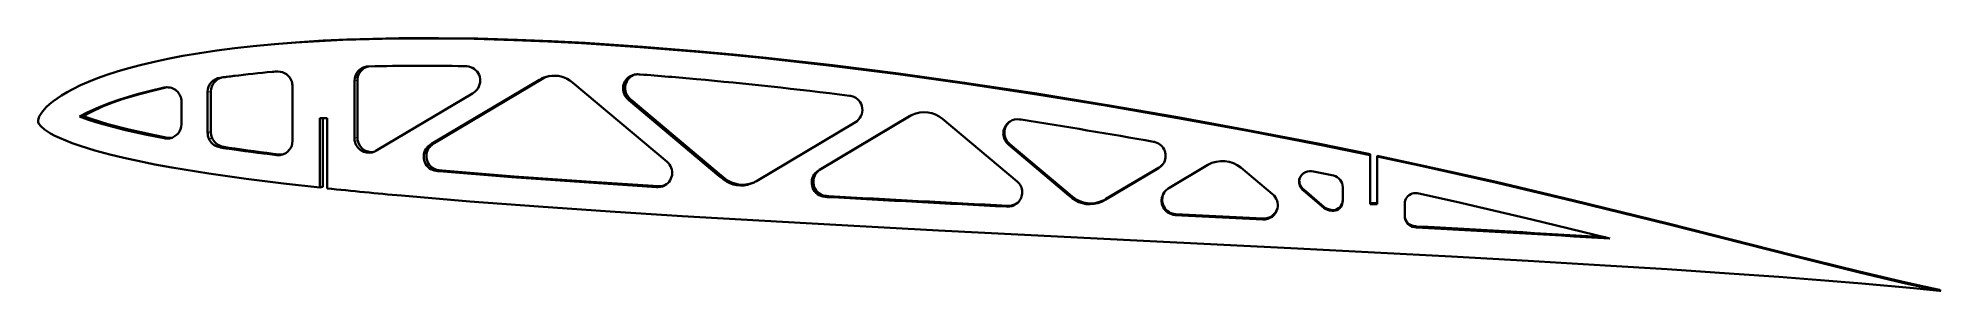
# Model space of a CAD drawing. Extents: x 77 to 343, y -28 to 166.
# Drawn here: x 76.7 to 343.4, y 130.7 to 166.2 of the extents above.
import ezdxf

# ---------------------------------------------------------------- set-up
doc = ezdxf.new("R2010")
doc.units = 0

msp = doc.modelspace()

# ---------------------------------------------------------------- linework, layer by layer
at = {"color": 7, "lineweight": 35, "ltscale": 0.011575}
msp.add_line((106.816879, 165.03624), (107.277359, 165.08432), dxfattribs=at)
at = {"color": 7, "lineweight": 13, "ltscale": 0.011522}
msp.add_line((102.160904, 160.614716), (102.618317, 160.671219), dxfattribs=at)
at = {"color": 7, "lineweight": 13, "ltscale": 0.010207}
msp.add_line((121.016235, 160.194412), (121.419952, 160.255402), dxfattribs=at)
at = {"color": 7, "lineweight": 35, "ltscale": 0.199976}
msp.add_line((121.016235, 152.195389), (121.016235, 160.194412), dxfattribs=at)
at = {"color": 7, "lineweight": 35, "ltscale": 0.199357}
msp.add_line((121.419952, 152.281128), (121.419952, 160.255402), dxfattribs=at)
at = {"color": 7, "lineweight": 13, "ltscale": 0.002506}
msp.add_line((122.708389, 162.174393), (122.807693, 162.187958), dxfattribs=at)
at = {"color": 7, "lineweight": 35, "ltscale": 0.001259}
msp.add_line((122.758224, 162.181717), (122.708389, 162.174393), dxfattribs=at)
at = {"color": 7, "lineweight": 35, "ltscale": 0.440092}
msp.add_line((131.807907, 151.341248), (146.936111, 160.342743), dxfattribs=at)
at = {"color": 7, "lineweight": 35, "ltscale": 0.438719}
msp.add_line((132.187088, 151.42984), (147.266541, 160.405838), dxfattribs=at)
at = {"color": 7, "lineweight": 13, "ltscale": 0.00841}
msp.add_line((146.936111, 160.342743), (147.266541, 160.405838), dxfattribs=at)
at = {"color": 7, "lineweight": 13, "ltscale": 0.009345}
msp.add_line((94.322052, 159.230637), (94.693039, 159.276443), dxfattribs=at)
at = {"color": 7, "lineweight": 13, "ltscale": 0.011691}
msp.add_line((100.428925, 158.627106), (100.892288, 158.690231), dxfattribs=at)
at = {"color": 7, "lineweight": 35, "ltscale": 0.140926}
msp.add_line((100.428925, 158.627106), (100.428925, 152.990067), dxfattribs=at)
at = {"color": 7, "lineweight": 35, "ltscale": 0.140458}
msp.add_line((100.892288, 158.690231), (100.892288, 153.071899), dxfattribs=at)
at = {"color": 7, "lineweight": 35, "ltscale": 0.190276}
msp.add_line((112.331787, 151.763077), (112.331787, 159.3741), dxfattribs=at)
at = {"color": 7, "lineweight": 35, "ltscale": 0.387499}
msp.add_line((124.238754, 150.496628), (137.558578, 158.423264), dxfattribs=at)
at = {"color": 7, "lineweight": 35, "ltscale": 0.433193}
msp.add_line((164.839264, 148.829712), (151.56546, 159.967758), dxfattribs=at)
at = {"color": 7, "lineweight": 13, "ltscale": 0.007709}
msp.add_line((158.979446, 158.033981), (159.279541, 158.104889), dxfattribs=at)
at = {"color": 7, "lineweight": 13, "ltscale": 0.00769}
msp.add_line((159.470306, 157.474396), (159.76915, 157.547333), dxfattribs=at)
at = {"color": 7, "lineweight": 35, "ltscale": 0.414153}
msp.add_line((159.470306, 157.474396), (172.16069, 146.825912), dxfattribs=at)
at = {"color": 7, "lineweight": 35, "ltscale": 0.412857}
msp.add_line((159.76915, 157.547333), (172.419815, 146.932175), dxfattribs=at)
at = {"color": 7, "lineweight": 35, "ltscale": 0.012933}
msp.add_line((82.492737, 155.171082), (83.005249, 155.241562), dxfattribs=at)
at = {"color": 7, "lineweight": 35, "ltscale": 0.079342}
msp.add_line((96.757813, 154.096954), (96.757813, 157.27063), dxfattribs=at)
at = {"color": 7, "lineweight": 35, "ltscale": 0.0125}
for p, q in [((116.674011, 154.952682), (116.174011, 154.952682)), ((117.174011, 154.952682), (116.674011, 154.952682))]:
    msp.add_line(p, q, dxfattribs=at)
at = {"color": 7, "lineweight": 35, "ltscale": 0.243458}
msp.add_line((116.174011, 145.214355), (116.174011, 154.952682), dxfattribs=at)
at = {"color": 7, "lineweight": 35, "ltscale": 0.240884}
msp.add_line((116.586624, 145.317322), (116.586624, 154.952682), dxfattribs=at)
at = {"color": 7, "lineweight": 35, "ltscale": 0.246121}
msp.add_line((117.174011, 145.107834), (117.174011, 154.952682), dxfattribs=at)
at = {"color": 7, "lineweight": 35, "ltscale": 0.367703}
msp.add_line((186.188034, 147.710464), (198.828613, 155.230057), dxfattribs=at)
at = {"color": 7, "lineweight": 35, "ltscale": 0.366543}
msp.add_line((186.410599, 147.816971), (199.010025, 155.314972), dxfattribs=at)
at = {"color": 7, "lineweight": 13, "ltscale": 0.005008}
msp.add_line((198.828613, 155.230057), (199.010025, 155.314972), dxfattribs=at)
at = {"color": 7, "lineweight": 35, "ltscale": 0.340958}
msp.add_line((213.905502, 146.088531), (203.457962, 154.855072), dxfattribs=at)
at = {"color": 7, "lineweight": 35, "ltscale": 0.005236}
msp.add_line((214.453995, 154.745911), (214.24678, 154.776367), dxfattribs=at)
at = {"color": 7, "lineweight": 35, "ltscale": 0.001537}
msp.add_line((76.661652, 154.615524), (76.669205, 154.676544), dxfattribs=at)
at = {"color": 7, "lineweight": 13, "ltscale": 0.01206}
msp.add_line((94.33522, 152.131836), (94.810562, 152.213943), dxfattribs=at)
at = {"color": 7, "lineweight": 13, "ltscale": 0.012039}
msp.add_line((94.601471, 152.096909), (95.075958, 152.179092), dxfattribs=at)
at = {"color": 7, "lineweight": 13, "ltscale": 0.011763}
msp.add_line((100.428925, 152.990067), (100.892288, 153.071899), dxfattribs=at)
at = {"color": 7, "lineweight": 13, "ltscale": 0.011747}
msp.add_line((100.609039, 152.07872), (101.071198, 152.163467), dxfattribs=at)
at = {"color": 7, "lineweight": 13, "ltscale": 0.010318}
for p, q in [((121.016235, 152.195389), (121.419952, 152.281128)), ((121.063858, 151.713348), (121.46727, 151.800583))]:
    msp.add_line(p, q, dxfattribs=at)
at = {"color": 7, "lineweight": 35, "ltscale": 0.402972}
msp.add_line((177.378922, 146.139374), (191.231461, 154.381073), dxfattribs=at)
at = {"color": 7, "lineweight": 13, "ltscale": 0.011602}
msp.add_line((101.984482, 150.909027), (102.440338, 150.996109), dxfattribs=at)
at = {"color": 7, "lineweight": 13, "ltscale": 0.011519}
msp.add_line((102.974136, 150.720673), (103.426559, 150.807831), dxfattribs=at)
at = {"color": 7, "lineweight": 13, "ltscale": 0.01097}
msp.add_line((110.080368, 149.771652), (110.509598, 149.862808), dxfattribs=at)
at = {"color": 7, "lineweight": 35, "ltscale": 0.006696}
msp.add_line((124.238754, 150.496628), (124.006882, 150.362534), dxfattribs=at)
at = {"color": 7, "lineweight": 13, "ltscale": 0.009788}
msp.add_line((131.177109, 150.802902), (131.558014, 150.893448), dxfattribs=at)
at = {"color": 7, "lineweight": 13, "ltscale": 0.009735}
msp.add_line((131.807907, 151.341248), (132.187088, 151.42984), dxfattribs=at)
at = {"color": 7, "lineweight": 13, "ltscale": 0.004391}
msp.add_line((212.375443, 151.593124), (212.521759, 151.690308), dxfattribs=at)
at = {"color": 7, "lineweight": 13, "ltscale": 0.004389}
msp.add_line((212.754364, 151.194046), (212.899628, 151.292648), dxfattribs=at)
at = {"color": 7, "lineweight": 35, "ltscale": 0.274716}
msp.add_line((212.754364, 151.194046), (221.17215, 144.130692), dxfattribs=at)
at = {"color": 7, "lineweight": 35, "ltscale": 0.273841}
msp.add_line((212.899628, 151.292648), (221.290604, 144.25177), dxfattribs=at)
at = {"color": 7, "lineweight": 35, "ltscale": 0.002773}
msp.add_line((263.400238, 149.772415), (263.400238, 149.883331), dxfattribs=at)
at = {"color": 7, "lineweight": 35, "ltscale": 0.172044}
msp.add_line((263.400238, 149.772415), (263.400238, 142.89064), dxfattribs=at)
at = {"color": 7, "lineweight": 35, "ltscale": 0.002777}
msp.add_line((264.400238, 149.563492), (264.400238, 149.674561), dxfattribs=at)
at = {"color": 7, "lineweight": 35, "ltscale": 0.166821}
msp.add_line((264.400238, 149.563492), (264.400238, 142.89064), dxfattribs=at)
at = {"color": 7, "lineweight": 13, "ltscale": 0.009684}
msp.add_line((132.462433, 147.550232), (132.836609, 147.650436), dxfattribs=at)
at = {"color": 7, "lineweight": 13, "ltscale": 0.00965}
msp.add_line((132.915466, 147.502213), (133.288223, 147.602478), dxfattribs=at)
at = {"color": 7, "lineweight": 13, "ltscale": 0.007002}
msp.add_line((172.16069, 146.825912), (172.419815, 146.932175), dxfattribs=at)
at = {"color": 7, "lineweight": 13, "ltscale": 0.006219}
msp.add_line((185.657181, 147.284515), (185.881287, 147.392532), dxfattribs=at)
at = {"color": 7, "lineweight": 13, "ltscale": 0.006168}
msp.add_line((186.188034, 147.710464), (186.410599, 147.816971), dxfattribs=at)
at = {"color": 7, "lineweight": 35, "ltscale": 0.217573}
msp.add_line((233.743988, 147.945892), (226.264053, 143.497162), dxfattribs=at)
at = {"color": 7, "lineweight": 35, "ltscale": 0.21688}
msp.add_line((233.821732, 148.058517), (226.366364, 143.622711), dxfattribs=at)
at = {"color": 7, "lineweight": 13, "ltscale": 0.003421}
msp.add_line((233.743988, 147.945892), (233.821732, 148.058517), dxfattribs=at)
at = {"color": 7, "lineweight": 35, "ltscale": 0.159744}
msp.add_line((240.660019, 148.388031), (235.16774, 145.122437), dxfattribs=at)
at = {"color": 7, "lineweight": 35, "ltscale": 0.144868}
msp.add_line((249.728378, 144.288284), (245.289368, 148.013046), dxfattribs=at)
at = {"color": 7, "lineweight": 35, "ltscale": 0.066118}
msp.add_line((258.040039, 146.945816), (255.447342, 147.46785), dxfattribs=at)
at = {"color": 7, "lineweight": 35, "ltscale": 0.005619}
msp.add_line((258.040039, 146.945816), (258.259735, 146.898468), dxfattribs=at)
at = {"color": 7, "lineweight": 35, "ltscale": 0.010632}
msp.add_line((116.174011, 145.214355), (116.586624, 145.317322), dxfattribs=at)
at = {"color": 7, "lineweight": 13, "ltscale": 0.007488}
msp.add_line((163.344223, 145.292267), (163.62236, 145.403458), dxfattribs=at)
at = {"color": 7, "lineweight": 13, "ltscale": 0.007455}
msp.add_line((163.784409, 145.303757), (164.061172, 145.414825), dxfattribs=at)
at = {"color": 7, "lineweight": 13, "ltscale": 0.006978}
msp.add_line((172.733414, 146.361542), (172.99086, 146.469421), dxfattribs=at)
at = {"color": 7, "lineweight": 13, "ltscale": 0.006747}
msp.add_line((176.624542, 145.773972), (176.869934, 145.886322), dxfattribs=at)
at = {"color": 7, "lineweight": 35, "ltscale": 0.004507}
msp.add_line((177.037064, 145.953934), (176.869934, 145.886322), dxfattribs=at)
at = {"color": 7, "lineweight": 13, "ltscale": 0.004235}
msp.add_line((221.17215, 144.130692), (221.290604, 144.25177), dxfattribs=at)
at = {"color": 7, "lineweight": 13, "ltscale": 0.003133}
msp.add_line((253.547165, 145.503754), (253.573532, 145.626282), dxfattribs=at)
at = {"color": 7, "lineweight": 13, "ltscale": 0.003194}
msp.add_line((254.102798, 144.757294), (254.12825, 144.882477), dxfattribs=at)
at = {"color": 7, "lineweight": 35, "ltscale": 0.09148}
msp.add_line((254.102798, 144.757294), (256.905914, 142.405212), dxfattribs=at)
at = {"color": 7, "lineweight": 35, "ltscale": 0.091219}
msp.add_line((254.12825, 144.882477), (256.92337, 142.537094), dxfattribs=at)
at = {"color": 7, "lineweight": 35, "ltscale": 0.044045}
msp.add_line((259.558014, 143.50856), (259.558014, 145.27037), dxfattribs=at)
at = {"color": 7, "lineweight": 13, "ltscale": 0.006199}
msp.add_line((186.940872, 143.924194), (187.158798, 144.04245), dxfattribs=at)
at = {"color": 7, "lineweight": 13, "ltscale": 0.006174}
msp.add_line((187.293579, 143.898758), (187.510376, 144.017044), dxfattribs=at)
at = {"color": 7, "lineweight": 13, "ltscale": 0.004664}
msp.add_line((212.443405, 142.548645), (212.581116, 142.674484), dxfattribs=at)
at = {"color": 7, "lineweight": 13, "ltscale": 0.004639}
msp.add_line((212.834076, 142.559601), (212.970551, 142.685349), dxfattribs=at)
at = {"color": 7, "lineweight": 13, "ltscale": 0.004234}
msp.add_line((221.630615, 143.756119), (221.747696, 143.87851), dxfattribs=at)
at = {"color": 7, "lineweight": 13, "ltscale": 0.004091}
msp.add_line((225.726074, 143.220871), (225.830215, 143.347092), dxfattribs=at)
at = {"color": 7, "lineweight": 13, "ltscale": 0.004049}
msp.add_line((226.264053, 143.497162), (226.366364, 143.622711), dxfattribs=at)
at = {"color": 7, "lineweight": 13, "ltscale": 0.003843}
msp.add_line((236.061981, 141.375351), (236.140259, 141.50766), dxfattribs=at)
at = {"color": 7, "lineweight": 35, "ltscale": 0.306228}
msp.add_line((248.373474, 140.883301), (236.140259, 141.50766), dxfattribs=at)
at = {"color": 7, "lineweight": 13, "ltscale": 0.003326}
msp.add_line((256.905914, 142.405212), (256.92337, 142.537094), dxfattribs=at)
at = {"color": 7, "lineweight": 13, "ltscale": 0.003316}
msp.add_line((258.011017, 141.944305), (258.024719, 142.076248), dxfattribs=at)
at = {"color": 7, "lineweight": 13, "ltscale": 0.003197}
msp.add_line((259.491669, 142.994125), (259.500977, 143.121658), dxfattribs=at)
at = {"color": 7, "lineweight": 35, "ltscale": 0.025}
for p, q in [((263.400238, 143.020706), (264.400238, 143.020706)), ((263.400238, 142.89064), (264.400238, 142.89064))]:
    msp.add_line(p, q, dxfattribs=at)
at = {"color": 7, "lineweight": 35, "ltscale": 0.04105}
msp.add_line((268.242462, 141.31131), (268.242462, 142.953308), dxfattribs=at)
at = {"color": 7, "lineweight": 35, "ltscale": 0.307228}
msp.add_line((248.335037, 140.747375), (236.061981, 141.375351), dxfattribs=at)
at = {"color": 7, "lineweight": 13, "ltscale": 0.003531}
msp.add_line((248.335037, 140.747375), (248.373474, 140.883301), dxfattribs=at)
at = {"color": 7, "lineweight": 35, "ltscale": 0.002986}
msp.add_line((268.246368, 141.191925), (268.242462, 141.31131), dxfattribs=at)
at = {"color": 7, "lineweight": 13, "ltscale": 0.003517}
msp.add_line((268.48465, 140.39711), (268.474152, 140.537384), dxfattribs=at)
at = {"color": 7, "lineweight": 13, "ltscale": 0.003569}
msp.add_line((269.622559, 139.668076), (269.606934, 139.809998), dxfattribs=at)
at = {"color": 7, "lineweight": 13, "ltscale": 0.003573}
msp.add_line((269.899841, 139.647552), (269.883209, 139.78949), dxfattribs=at)
at = {"color": 7, "lineweight": 35, "ltscale": 0.010504}
msp.add_line((296.610809, 138.195526), (297.012238, 138.071533), dxfattribs=at)
at = {"color": 7, "lineweight": 35, "ltscale": 0.005987}
msp.add_line((343.189911, 130.913574), (342.954834, 130.95932), dxfattribs=at)
at = {"color": 7, "lineweight": 35, "ltscale": 0.006004}
msp.add_line((343.410675, 130.738174), (343.174957, 130.784088), dxfattribs=at)
at = {"color": 7, "lineweight": 35, "ltscale": 0.007049}
msp.add_line((343.410675, 130.738174), (343.189911, 130.913574), dxfattribs=at)
at = {"color": 7, "lineweight": 35, "ltscale": 0.00554}
msp.add_line((343.190338, 130.761642), (343.410675, 130.738174), dxfattribs=at)
at = {"color": 7, "lineweight": 35}
for points in [[(106.816879, 165.03624), (109.82457, 165.321625), (112.836914, 165.556595), (116.121292, 165.760864), (119.408234, 165.916595), (123.059296, 166.037796), (126.711609, 166.108612), (132.255585, 166.128098), (137.799393, 166.052765), (143.341171, 165.894226), (148.100037, 165.699066), (152.856628, 165.453857), (161.02597, 164.920639), (169.185425, 164.25325)], [(107.277359, 165.08432), (110.362305, 165.376312), (113.362564, 165.609055), (116.647568, 165.812119), (119.935104, 165.966675), (123.587448, 166.086578), (127.241058, 166.156036), (132.786331, 166.173492), (138.331375, 166.096161), (143.87439, 165.935715), (148.619843, 165.739624), (153.363007, 165.493759), (161.410721, 164.967117), (169.448822, 164.310028)], [(76.669205, 154.676544), (76.708252, 154.848373), (76.837708, 155.175568), (77.180054, 155.741425), (77.32486, 155.933167), (77.802856, 156.474228), (78.25444, 156.900574), (78.734253, 157.294632), (79.330688, 157.725861), (79.94841, 158.12529), (80.74205, 158.590851), (81.552414, 159.026184), (82.634552, 159.557617), (83.73613, 160.046707), (85.007416, 160.553345), (86.296616, 161.014084), (87.737686, 161.479202), (89.190323, 161.906036), (90.975388, 162.383224), (92.770828, 162.817093), (94.859451, 163.26828), (96.958801, 163.669601), (99.337631, 164.069901), (101.723877, 164.422226), (104.267929, 164.750763), (106.816879, 165.03624)], [(263.400238, 149.772415), (256.100983, 151.261002), (246.274429, 153.166367), (236.428253, 154.968887), (226.56488, 156.674957), (216.685562, 158.2845), (206.538284, 159.821274), (197.222733, 161.113419), (187.891556, 162.287827), (178.545609, 163.338684), (173.867294, 163.814285), (169.185425, 164.25325)], [(263.400238, 149.883331), (256.040344, 151.382843), (246.225204, 153.283539), (236.390457, 155.081436), (226.538544, 156.782867), (216.6707, 158.387665), (206.546051, 159.917664), (197.294113, 161.197983), (188.026764, 162.361786), (178.744827, 163.403351), (174.098587, 163.874802), (169.448822, 164.310028)], [(82.492737, 155.171082), (83.5504, 155.737503), (85.210297, 156.504211), (86.641891, 157.067947), (88.119781, 157.577026), (90.565536, 158.305908), (92.436096, 158.792404), (94.322052, 159.230637)], [(83.005249, 155.241562), (84.059708, 155.806259), (85.714447, 156.570587), (87.141647, 157.13266), (88.615005, 157.640274), (91.053146, 158.367126), (92.890045, 158.845474), (94.741882, 159.277084)], [(82.492737, 155.171082), (83.605652, 154.768127), (84.752487, 154.398178), (85.928787, 154.052338), (88.912949, 153.277802), (91.898163, 152.612488), (94.33522, 152.131836)], [(83.005249, 155.241562), (84.114746, 154.840164), (85.258041, 154.471619), (86.430634, 154.127106), (89.405319, 153.355515), (92.381165, 152.692734), (94.810562, 152.213943)], [(76.661652, 154.615524), (76.674377, 154.408585), (76.783356, 154.163605), (77.065903, 153.813171), (77.574112, 153.370529), (77.985382, 153.082397), (78.413513, 152.820282), (79.028214, 152.486969), (79.659622, 152.180542), (80.539154, 151.797928), (81.430344, 151.450485), (82.572021, 151.050568), (84.62439, 150.420975), (86.703995, 149.861282), (88.674286, 149.383362), (90.652405, 148.946503), (93.028931, 148.469482), (95.411316, 148.032928), (100.619492, 147.18338), (105.851105, 146.441483), (111.08873, 145.786774), (116.174011, 145.214355)], [(342.954834, 130.95932), (341.258026, 131.303772), (337.876221, 132.048492), (331.777832, 133.497131), (322.654846, 135.768387), (305.159302, 140.190292), (291.813843, 143.479614), (281.038757, 146.020523), (270.233978, 148.432251), (264.400238, 149.674561)], [(343.174957, 130.784088), (341.4758, 131.129242), (338.089325, 131.875412), (331.984161, 133.326401), (322.851074, 135.601349), (305.323486, 140.034073), (291.947449, 143.333435), (281.146393, 145.882751), (270.315582, 148.302704), (264.400238, 149.563492)], [(132.915466, 147.502213), (143.054108, 146.693283), (153.194016, 145.963516), (163.344223, 145.292267)], [(133.288223, 147.602478), (143.395447, 146.79744), (153.503738, 146.071289), (163.62236, 145.403458)], [(343.190338, 130.761642), (339.574554, 131.116638), (332.337067, 131.763718), (327.681824, 132.150085), (320.695923, 132.690933), (313.707123, 133.193283), (305.025665, 133.773956), (296.341705, 134.315964), (285.562408, 134.946014), (274.781158, 135.541519), (253.211472, 136.667999), (231.639679, 137.751617), (202.878082, 139.212631), (188.499329, 139.981995), (177.716904, 140.588593), (166.936478, 141.229782), (156.862091, 141.870407), (146.791, 142.562958), (137.207535, 143.285889), (127.631119, 144.092255)], [(296.610809, 138.195526), (286.041962, 140.770325), (275.503784, 143.220367), (270.211578, 144.399643)]]:
    msp.add_lwpolyline(points, dxfattribs=at)
for centre, radius, start, end in [((102.435577, 158.626923), 2.00669, 97.867568, 179.99506), ((102.892273, 158.690063), 2.000023, 97.87282, 179.995005), ((121.059509, 23.738106), 138.175136, 97.043785, 97.861154), ((121.368088, 24.994888), 136.965778, 97.160144, 97.868141), ((123.336716, 4.757141), 157.29227, 95.058099, 97.019169), ((110.501877, 149.80162), 11.681172, 91.045506, 95.073392), ((110.325119, 159.492203), 1.988938, 17.307457, 91.048075), ((109.937943, 159.374023), 2.393831, 0.001923, 17.251248), ((123.020599, 160.194534), 2.004372, 98.961306, 180.00382), ((123.417725, 160.255478), 1.997774, 103.118603, 180.00244), ((123.091522, 159.740219), 2.464149, 91.495664, 97.773297), ((130.478134, -138.502625), 300.799356, 88.87507, 91.419391), ((136.191238, 151.776138), 10.465336, 86.910394, 88.946883), ((136.649506, 160.23175), 1.997178, 319.512066, 86.964134), ((148.98555, 156.899338), 4.007149, 100.70032, 120.760176), ((149.309738, 156.974274), 3.993766, 103.092512, 120.77008), ((148.986313, 156.894241), 4.012311, 49.998293, 100.697424), ((160.662796, 159.101059), 1.993812, 101.937882, 212.370679), ((160.955872, 159.17012), 1.986859, 106.296233, 212.433954), ((160.664078, 159.091721), 2.003428, 87.460217, 101.918123), ((160.278198, 150.326401), 10.777247, 85.705965, 87.475776), ((122.383514, -353.197052), 515.724713, 84.81983, 85.696293), ((94.75293, 157.26683), 2.010514, 97.037017, 102.375062), ((94.751099, 157.270508), 2.006796, 0.003095, 96.998085), ((136.297333, 160.541656), 2.465426, 300.768579, 319.348541), ((161.044937, 159.350891), 2.44962, 212.520766, 229.998797), ((161.344284, 159.424438), 2.450399, 212.582019, 229.999042), ((190.092178, 155.670441), 2.450062, 74.694812, 82.916857), ((190.207657, 156.102798), 2.003299, 300.737345, 74.616531), ((200.879486, 151.782898), 4.011098, 115.077705, 120.75045), ((201.054932, 151.879135), 3.998327, 116.513916, 120.759944), ((200.879044, 151.781921), 4.011856, 49.997401, 115.066093), ((213.972229, 152.798691), 1.996537, 82.096272, 121.665996), ((59.324734, -833.544434), 1000.391757, 80.001002, 81.079229), ((94.784744, 154.525375), 2.435376, 259.363289, 265.684199), ((94.752625, 154.096893), 2.0057, 265.677779, 279.84342), ((95.259872, 154.608047), 2.435907, 259.370693, 265.670136), ((95.227127, 154.174835), 2.001446, 265.668401, 272.931692), ((94.75177, 154.097168), 2.006114, 279.86609, 359.994232), ((102.827728, 152.990356), 2.39877, 180.007112, 202.337323), ((102.436798, 152.834488), 1.977852, 202.464405, 256.779934), ((103.290955, 153.072174), 2.398643, 180.006579, 202.262792), ((102.893509, 152.9142), 1.97089, 202.390352, 256.707172), ((123.479782, 152.195389), 2.463554, 180.000296, 191.283864), ((123.884552, 152.281143), 2.464592, 180.000227, 191.243921), ((213.972305, 152.794861), 1.999111, 121.609934, 216.963558), ((214.111893, 152.889221), 1.991996, 124.016141, 217.01503), ((104.672913, 162.338394), 11.741283, 256.763446, 261.680991), ((105.091125, 162.201752), 11.514896, 256.690903, 261.688333), ((148.538681, 465.033539), 317.598623, 261.75154, 263.044939), ((148.819916, 464.228699), 316.691298, 261.759046, 263.051892), ((110.325317, 151.763763), 2.007109, 262.990086, 282.041484), ((110.753525, 151.85022), 2.002322, 263.002598, 275.776555), ((110.325134, 151.763443), 2.006759, 282.048745, 359.989649), ((123.025726, 152.106995), 2.001284, 191.345486, 282.96341), ((123.422638, 152.191376), 1.994324, 191.301909, 277.140694), ((123.024612, 152.110138), 2.004721, 282.974037, 299.338754), ((132.712845, 149.530029), 1.995401, 140.346468, 262.791307), ((133.08725, 149.623367), 1.988613, 140.289094, 262.760058), ((133.065628, 149.228561), 2.45871, 120.766146, 140.184128), ((133.445618, 149.316605), 2.459598, 120.775681, 140.125497), ((214.320923, 153.060959), 2.437103, 217.033895, 229.999411), ((214.466553, 153.160019), 2.437684, 217.078647, 229.999521), ((232.601288, 149.252945), 2.436349, 73.89693, 80.013467), ((232.71904, 149.668579), 2.00504, 325.761296, 73.835711), ((133.823257, 158.22702), 10.763158, 262.736385, 265.161724), ((134.177032, 158.120132), 10.555155, 262.704215, 265.169613), ((163.54982, 147.29422), 2.005578, 291.954664, 49.977939), ((186.262115, 163.632416), 21.938764, 230.001815, 231.927519), ((186.24559, 163.410156), 21.509911, 230.001815, 231.959744), ((187.115616, 145.916702), 2.000184, 136.836625, 264.987889), ((187.333725, 146.028183), 1.993443, 136.791504, 264.965472), ((187.440811, 145.605255), 2.449754, 120.756092, 136.726358), ((187.664108, 145.711319), 2.450511, 120.765668, 136.680377), ((232.720016, 149.670349), 2.005527, 300.701711, 325.704172), ((232.800125, 149.777954), 2.000006, 300.716485, 323.752142), ((242.710571, 144.939362), 4.012236, 50.003549, 120.735369), ((254.846848, 146.059219), 1.411855, 111.334214, 167.962138), ((255.050705, 145.50563), 2.001704, 78.571853, 111.004064), ((257.887939, 145.270325), 1.670007, 0.001373, 77.136386), ((186.195023, 801.785522), 660.295259, 263.999881, 264.911554), ((163.500473, 147.746872), 2.459569, 266.357833, 276.62912), ((163.778336, 147.859039), 2.460526, 266.365299, 276.600501), ((163.55278, 147.298721), 2.008367, 276.622897, 291.82838), ((163.830673, 147.406326), 2.00479, 276.601935, 287.580023), ((175.198456, 149.50705), 3.996238, 231.915238, 290.907616), ((175.445816, 149.605682), 3.98273, 231.947313, 290.951487), ((174.882797, 150.328979), 4.876653, 290.925949, 294.653094), ((174.871429, 150.354218), 4.904341, 294.650738, 300.749181), ((212.615952, 144.552734), 2.00586, 312.879198, 49.980695), ((235.689026, 161.431793), 22.584685, 230.000887, 231.502873), ((235.522476, 161.213211), 22.141283, 230.000887, 231.528062), ((236.164124, 143.379074), 2.006302, 145.69191, 267.081751), ((236.241806, 143.50473), 1.99963, 147.79263, 267.089148), ((236.163452, 143.379623), 2.005445, 125.449074, 145.694219), ((236.408676, 143.035431), 2.428073, 120.735779, 125.452393), ((248.438583, 142.75119), 2.00655, 346.465139, 49.99943), ((254.841843, 146.056396), 1.407741, 167.807257, 203.114899), ((254.859787, 146.178116), 1.399643, 170.323102, 203.220616), ((255.40123, 146.304504), 2.019795, 203.358614, 229.996078), ((255.427719, 146.430954), 2.021424, 203.459646, 229.996966), ((269.717865, 142.955109), 1.47516, 106.34845, 180.069841), ((269.814667, 142.586258), 1.856293, 77.65393, 106.010369), ((187.912933, 154.945847), 11.064442, 264.959851, 266.791099), ((188.116226, 154.848694), 10.848569, 264.936826, 266.798626), ((524.023193, 6185.716797), 6051.194785, 266.810026, 267.048502), ((522.422241, 6167.460938), 6032.747841, 266.817553, 267.056002), ((212.570282, 144.996063), 2.450702, 267.032526, 276.179154), ((212.707718, 145.122711), 2.451493, 267.039964, 276.154804), ((212.621063, 144.546936), 1.998637, 276.117764, 312.885041), ((212.75885, 144.66684), 1.992706, 276.098387, 310.251655), ((224.122849, 146.888824), 4.003037, 231.49596, 293.609735), ((224.230194, 147.00177), 3.989597, 231.521068, 293.643776), ((223.773605, 147.684402), 4.871877, 293.625895, 300.743007), ((223.874603, 147.810516), 4.87305, 293.660066, 300.752692), ((248.438217, 142.751816), 2.007079, 267.053413, 346.45054), ((248.476044, 142.881119), 2.000444, 267.06124, 344.587159), ((258.189392, 143.924255), 1.988362, 229.804491, 264.85179), ((258.207794, 144.05719), 1.989781, 229.803248, 264.719394), ((258.124664, 143.352112), 1.412883, 265.385119, 345.325224), ((258.140778, 143.47641), 1.405473, 265.260714, 345.382282), ((257.533417, 143.507935), 2.024531, 345.298165, 355.960642), ((257.543854, 143.633362), 2.022927, 345.347789, 354.195114), ((257.531738, 143.508682), 2.026259, 355.942603, 359.996341), ((270.077362, 141.447067), 1.843445, 185.756314, 209.571176), ((270.090668, 141.311066), 1.848045, 183.695906, 209.643603), ((269.741608, 141.266068), 1.462137, 209.895501, 264.715931), ((269.757111, 141.131241), 1.469195, 209.982791, 264.745519), ((270.274841, 146.937927), 7.159146, 264.647021, 266.86436), ((270.300476, 146.945206), 7.308635, 264.677839, 266.857673), ((74.295517, -3469.943848), 3615.02723, 86.47805, 86.89855), ((75.32016, -3445.913086), 3590.835364, 86.460407, 86.893742)]:
    msp.add_arc(centre, radius, start, end, dxfattribs=at)
msp.add_ellipse((195.710434, 151.703156), major_axis=(63.902328, -8.484856), ratio=0.087939, start_param=1.6657545083, end_param=2.0145801139, dxfattribs=at)

doc.saveas('drawing.dxf')
